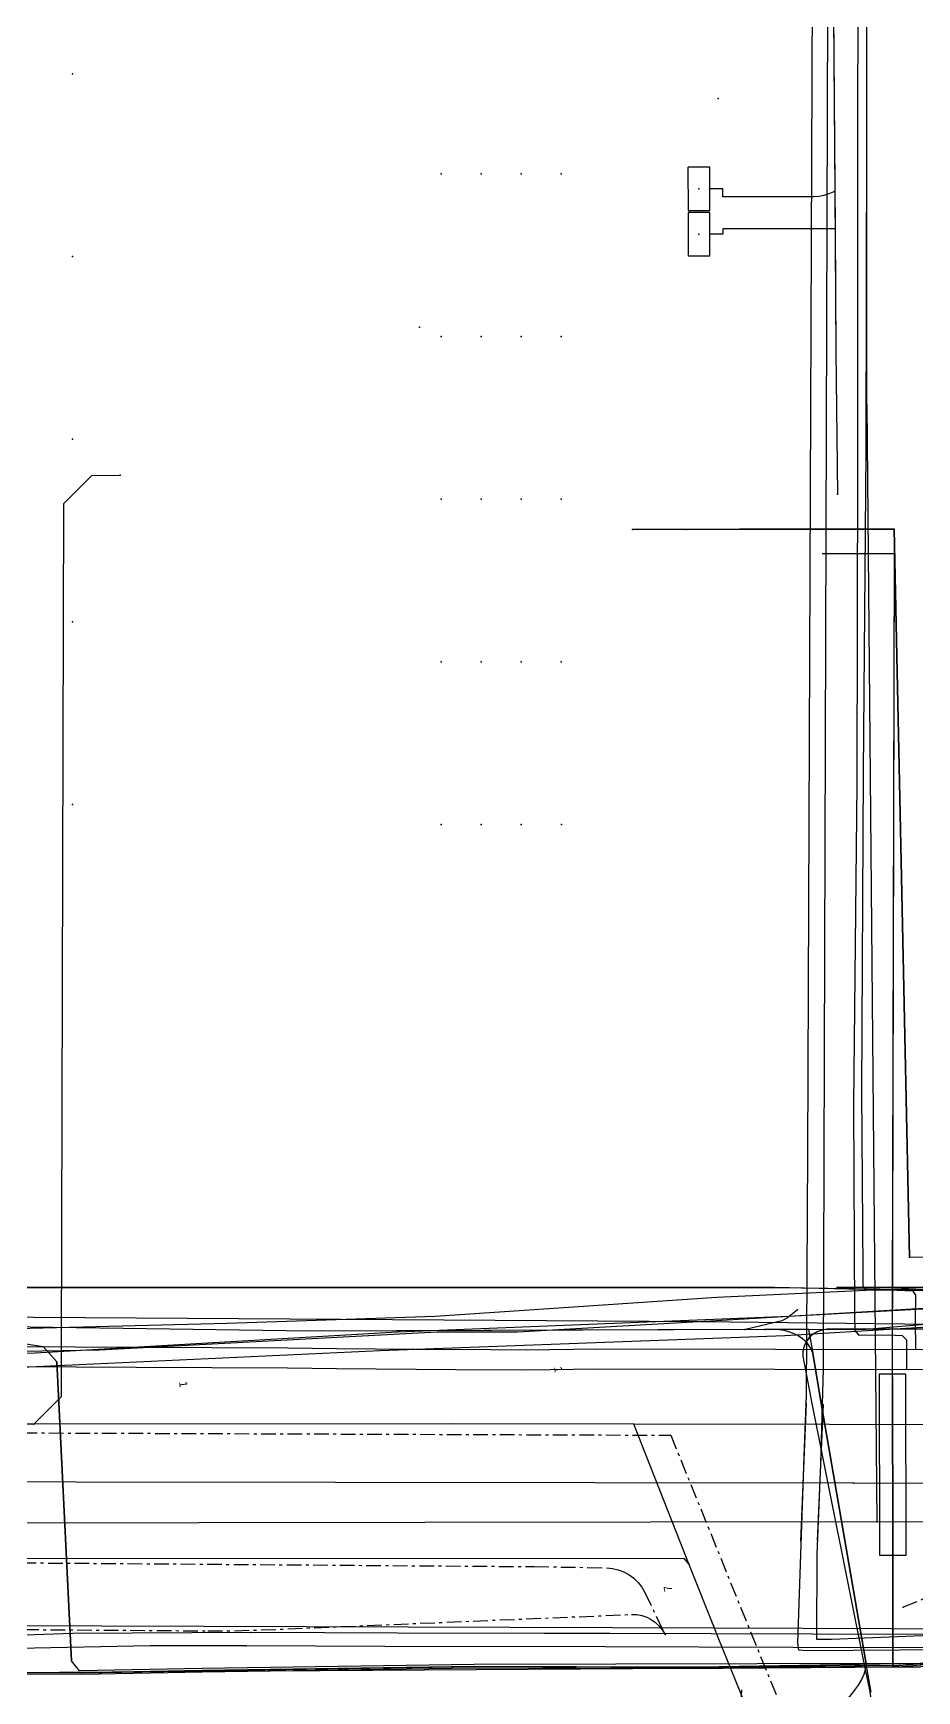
# Model space of a CAD drawing. Header units: metres. Extents: x -529 to 260, y -315 to 217.
# Drawn here: x -202.8 to -169.7, y -9.7 to 52.4 of the extents above; entities that cross this region are included whole.
import ezdxf

# ---------------------------------------------------------------- set-up
doc = ezdxf.new("R2010")
doc.units = ezdxf.units.M
doc.linetypes.add('DISUSED', pattern=[0.9943, 0.55, -0.1666, 0.1111, -0.1666])
for name, color, linetype, true_color in [('GM0772_GWA_Appurtenance', 7, 'Continuous', 0xba38a8), ('GM0772_GWA_Rioolleiding', 7, 'Continuous', 0xba38a8), ('KL1001_WAT_Waterleiding', 7, 'Continuous', 0x0000ff), ('KL1010_DAT_Telecommunicatiekabel', 7, 'Continuous', 0x00ff00), ('KL1011_DAT_Duct', 7, 'Continuous', 0x00ff00), ('KL1011_DAT_ExtraGeometrie', 7, 'Continuous', 0x00ff00), ('KL1011_DAT_Kabelbed', 7, 'Continuous', 0x00ff00), ('KL1011_DAT_Kast', 7, 'Continuous', 0x00ff00), ('KL1011_DAT_Mantelbuis', 7, 'Continuous', 0x00ff00), ('KL1011_DAT_Telecommunicatiekabel', 7, 'Continuous', 0x00ff00), ('KL1031_ELS_Appurtenance', 7, 'Continuous', 0x960000), ('KL1031_ELS_Elektriciteitskabel', 7, 'Continuous', 0x960000), ('KL1031_ELS_ExtraGeometrie', 7, 'Continuous', 0x960000), ('KL1031_ELS_Kast', 7, 'Continuous', 0x960000), ('KL1031_ELS_Mantelbuis', 7, 'Continuous', 0x960000), ('KL1031_EMS_Appurtenance', 7, 'Continuous', 0xc80000), ('KL1031_EMS_Elektriciteitskabel', 7, 'Continuous', 0xc80000), ('KL1031_EMS_Mantelbuis', 7, 'Continuous', 0xc80000), ('KL1049_DAT_Appurtenance', 7, 'Continuous', 0x00ff00), ('KL1049_DAT_Mantelbuis', 7, 'Continuous', 0x00ff00), ('KL1049_DAT_Telecommunicatiekabel', 7, 'Continuous', 0x00ff00), ('KL1051_DAT_Annotatie', 7, 'Continuous', 0xffffff), ('KL1051_DAT_Appurtenance', 7, 'Continuous', 0x00ff00), ('KL1051_DAT_ExtraDetailinfo', 7, 'Continuous', 0x00ff00), ('KL1051_DAT_Kabelbed', 7, 'Continuous', 0x00ff00), ('KL1051_DAT_Mantelbuis', 7, 'Continuous', 0x00ff00), ('KL1233_WRM_Appurtenance', 7, 'Continuous', 0x008080), ('KL1233_WRM_Mantelbuis', 7, 'Continuous', 0x008080), ('KL1233_WRM_ThermischePijpleiding', 7, 'Continuous', 0x008080), ('KL1648_DAT_Telecommunicatiekabel', 7, 'Continuous', 0x00ff00), ('KL1662_EMS_Annotatie', 7, 'Continuous', 0xffffff)]:
    doc.layers.add(name, color=color, linetype=linetype, true_color=true_color)

msp = doc.modelspace()

# ---------------------------------------------------------------- linework, layer by layer
at = {"layer": 'GM0772_GWA_Appurtenance'}
for p in [(-171.575, 38.474), (-172.056, -1.937), (-171.189, -3.382)]:
    msp.add_point(p, dxfattribs=at)
at = {"layer": 'GM0772_GWA_Rioolleiding', "linetype": 'CONTINUOUS'}
for points in [[(-171.575, 38.474), (-171.564, 80.322)], [(-171.575, 38.474), (-171.189, -3.382)], [(-172.056, -1.937), (-125.494, -1.862)], [(-172.056, -1.937), (-220.653, -1.874)], [(-171.189, -3.382), (-222.043, -3.46)], [(-171.189, -3.382), (-100.434, -3.366)]]:
    msp.add_lwpolyline(points, dxfattribs=at)
at = {"layer": 'KL1001_WAT_Waterleiding', "linetype": 'CONTINUOUS'}
msp.add_lwpolyline([(-228.608, 11.557), (-228.148, 11.54), (-227.855, 11.847), (-218.296, 11.159), (-218.211, 4.382), (-177.808, 4.122), (-159.202, 3.913), (-155.109, 3.868), (-153.785, 5.031), (-130.964, 5.064), (-124.148, 5.075), (-123.547, 5.076), (-123.247, 5.076), (-119.923, 5.081), (-119.558, 5.081)], dxfattribs=at)
at = {"layer": 'KL1010_DAT_Telecommunicatiekabel', "linetype": 'CONTINUOUS'}
for points in [[(-214.351, 5.39), (-175.006, 5.391), (-154.314, 5.131), (-154.162, 5.785), (-153.959, 49.766), (-153.908, 49.984), (-153.844, 50.061), (-153.281, 50.114), (-152.747, 51.23), (-147.711, 49.785)], [(-154.481, 4.94), (-175.019, 5.396), (-214.363, 5.405), (-218.036, 5.946), (-227.662, 5.589), (-227.834, 5.567), (-231.251, 4.454), (-231.448, 4.414), (-234.719, 4.418), (-292.729, 4.428), (-295.573, 3.662), (-298.905, 3.597), (-310.142, 3.618), (-310.649, 3.382), (-311.071, 2.948), (-311.374, 2.316)]]:
    msp.add_lwpolyline(points, dxfattribs=at)
at = {"layer": 'KL1011_DAT_Duct', "linetype": 'CONTINUOUS'}
for points in [[(-170.604, 2.055), (-170.539, 32.898), (-173.239, 32.898)], [(-170.604, 2.055), (-170.539, 32.898), (-173.239, 32.898)], [(-170.604, 2.055), (-170.599, -4.531)], [(-170.604, 2.055), (-170.599, -4.531)], [(-170.604, 2.055), (-170.599, -4.531)], [(-170.599, -4.531), (-170.596, -8.835)], [(-170.599, -4.531), (-170.596, -8.835)], [(-170.596, -8.835), (-169.559, -8.816)], [(-170.596, -8.835), (-169.559, -8.816)]]:
    msp.add_lwpolyline(points, dxfattribs=at)
at = {"layer": 'KL1011_DAT_ExtraGeometrie', "linetype": 'CONTINUOUS'}
msp.add_lwpolyline([(-170.105, 2.155), (-171.105, 2.155), (-171.099, -4.632), (-170.099, -4.631), (-170.105, 2.155)], close=True, dxfattribs=at)
at = {"layer": 'KL1011_DAT_Kabelbed', "linetype": 'CONTINUOUS'}
for points in [[(-170.604, 2.055), (-170.539, 32.898), (-173.239, 32.898)], [(-170.604, 2.055), (-170.599, -4.531)], [(-170.599, -4.531), (-170.596, -8.835)], [(-170.596, -8.835), (-213.553, -9.106), (-215.241, -9.032)], [(-170.596, -8.835), (-169.559, -8.816)]]:
    msp.add_lwpolyline(points, dxfattribs=at)
at = {"layer": 'KL1011_DAT_Kast'}
msp.add_point((-188.334, 41.384), dxfattribs=at)
at = {"layer": 'KL1011_DAT_Mantelbuis', "linetype": 'CONTINUOUS'}
msp.add_lwpolyline([(-170.604, 2.055), (-170.599, -4.531)], dxfattribs=at)
at = {"layer": 'KL1011_DAT_Telecommunicatiekabel', "linetype": 'CONTINUOUS'}
msp.add_lwpolyline([(-148.125, -10.245), (-148.78, -8.837), (-149.005, -8.777), (-154.814, -8.904), (-160.475, -8.744), (-161.965, -8.763), (-169.559, -8.816), (-170.596, -8.835), (-170.599, -4.531), (-170.604, 2.055), (-170.605, 2.716), (-170.607, 4.845), (-170.539, 32.898), (-173.239, 32.898)], dxfattribs=at)
msp.add_lwpolyline([(-148.125, -10.245), (-148.78, -8.837), (-149.005, -8.777), (-154.814, -8.904), (-160.475, -8.744), (-161.965, -8.763), (-169.559, -8.816), (-170.596, -8.835), (-170.599, -4.531), (-170.604, 2.055), (-170.605, 2.716), (-170.607, 4.845), (-170.539, 32.898), (-173.239, 32.898)], dxfattribs=at)
at = {"layer": 'KL1031_ELS_Appurtenance'}
for p in [(-201.349, 50.89), (-177.149, 49.959), (-187.528, 47.133), (-186.028, 47.134), (-184.528, 47.134), (-183.028, 47.134), (-177.464, 46.574), (-172.773, 46.481), (-177.461, 44.875), (-172.762, 45.081), (-201.347, 44.042), (-187.527, 41.039), (-186.027, 41.039), (-184.527, 41.039), (-183.027, 41.039), (-201.345, 37.196), (-187.525, 34.943), (-186.025, 34.943), (-184.525, 34.943), (-183.025, 34.945), (-172.674, 35.13), (-172.674, 35.13), (-201.343, 30.349), (-187.523, 28.848), (-186.023, 28.849), (-184.523, 28.849), (-183.023, 28.849), (-201.341, 23.501), (-187.521, 22.753), (-186.021, 22.753), (-184.522, 22.754), (-183.022, 22.754), (-174.165, 4.558), (-176.141, 3.824), (-175.391, 3.827), (-173.762, 3.829), (-171.604, 3.832), (-179.134, -7.612), (-179.134, -7.612)]:
    msp.add_point(p, dxfattribs=at)
at = {"layer": 'KL1031_ELS_Elektriciteitskabel', "linetype": 'CONTINUOUS'}
for points in [[(-193.904, 71.155), (-193.899, 73.55), (-193.857, 73.704), (-193.78, 73.776), (-175.791, 73.535), (-174.261, 73.414), (-173.338, 72.557), (-172.896, 62.951), (-172.762, 45.081)], [(-193.904, 71.155), (-193.899, 73.55), (-193.857, 73.704), (-193.78, 73.776), (-175.791, 73.535), (-174.261, 73.414), (-173.338, 72.557), (-172.896, 62.951), (-172.773, 46.481)], [(-172.773, 46.481), (-172.813, 46.46), (-172.995, 46.382), (-173.182, 46.326), (-173.374, 46.292), (-173.571, 46.28), (-176.964, 46.276), (-176.965, 46.575), (-177.464, 46.574)], [(-172.773, 46.481), (-172.728, 40.472), (-172.674, 35.13)], [(-172.762, 45.081), (-176.963, 45.076), (-176.962, 44.875), (-177.461, 44.875)], [(-172.762, 45.081), (-172.728, 40.472), (-172.674, 35.13)], [(-174.165, 4.558), (-174.54, 4.262), (-174.759, 4.148), (-176.116, 3.824), (-176.141, 3.824)], [(-173.762, 3.829), (-171.604, 3.832), (-162.681, 4.58)], [(-173.762, 3.829), (-173.595, 2.941), (-173.298, 1.122), (-171.597, -8.707), (-171.63, -8.932), (-171.685, -9.111), (-171.772, -9.301), (-171.891, -9.501), (-172.041, -9.709), (-172.221, -9.926), (-172.429, -10.148), (-173.265, -10.946), (-173.747, -11.374), (-174.044, -11.611), (-174.385, -11.782), (-174.755, -11.882), (-175.145, -11.906), (-175.616, -11.906), (-181.197, -11.959), (-188.793, -11.974), (-205.532, -11.914), (-214.681, -11.958)], [(-173.762, 3.829), (-175.391, 3.827), (-192.462, 3.758), (-206.445, 3.958), (-212.704, 4.126)], [(-176.141, 3.824), (-192.462, 3.758), (-206.445, 3.958), (-212.704, 4.126)], [(-171.405, -9.765), (-171.597, -8.707), (-173.298, 1.122), (-173.595, 2.941), (-173.682, 3.139), (-173.811, 3.318), (-173.979, 3.477), (-174.182, 3.61), (-174.413, 3.714), (-174.666, 3.786), (-174.934, 3.824), (-175.391, 3.827)]]:
    msp.add_lwpolyline(points, dxfattribs=at)
at = {"layer": 'KL1031_ELS_Elektriciteitskabel', "linetype": 'DISUSED'}
for points in [[(-224.138, -4.767), (-184.036, -5.064), (-182.036, -5.094), (-181.331, -5.109), (-181.107, -5.129), (-180.889, -5.18), (-180.68, -5.26), (-180.483, -5.368), (-180.303, -5.502), (-180.144, -5.659), (-180.008, -5.837), (-179.896, -6.031), (-179.134, -7.612)], [(-222.47, -7.189), (-222.266, -7.258), (-222.052, -7.282), (-196.272, -7.473), (-195.272, -7.468), (-194.272, -7.439), (-180.39, -6.858), (-180.197, -6.864), (-180.007, -6.898), (-179.823, -6.96), (-179.65, -7.047), (-179.492, -7.157), (-179.35, -7.291), (-179.231, -7.443), (-179.134, -7.612)]]:
    msp.add_lwpolyline(points, dxfattribs=at)
at = {"layer": 'KL1031_ELS_ExtraGeometrie', "linetype": 'CONTINUOUS'}
for points in [[(-177.454, 45.769), (-177.456, 47.378), (-177.465, 47.384), (-178.27, 47.382), (-178.276, 47.373), (-178.272, 45.768), (-178.264, 45.762), (-177.463, 45.764), (-177.455, 45.768), (-177.454, 45.769)], [(-177.452, 44.069), (-177.454, 45.679), (-177.462, 45.684), (-178.267, 45.683), (-178.273, 45.674), (-178.269, 44.069), (-178.261, 44.063), (-177.461, 44.065), (-177.453, 44.069), (-177.452, 44.069)]]:
    msp.add_lwpolyline(points, close=True, dxfattribs=at)
at = {"layer": 'KL1031_ELS_Kast'}
for p in [(-177.865, 46.573), (-177.862, 44.874)]:
    msp.add_point(p, dxfattribs=at)
at = {"layer": 'KL1031_ELS_Mantelbuis', "linetype": 'CONTINUOUS'}
for points in [[(-161.129, 5.396), (-172.712, 5.393)], [(-171.597, -8.707), (-173.298, 1.122)], [(-171.597, -8.707), (-173.298, 1.122)]]:
    msp.add_lwpolyline(points, dxfattribs=at)
at = {"layer": 'KL1031_EMS_Appurtenance'}
msp.add_point((-170.213, -6.588), dxfattribs=at)
at = {"layer": 'KL1031_EMS_Elektriciteitskabel', "linetype": 'DISUSED'}
for points in [[(-231.212, 27.81), (-227.29, 27.843), (-224.092, 27.811), (-224.105, 0.025), (-178.92, -0.139), (-154.45, -60.377), (-145.458, -56.726)], [(-132.667, -2.555), (-159.961, -2.725), (-160.331, -2.745), (-160.698, -2.799), (-161.057, -2.889), (-161.407, -3.012), (-170.213, -6.588)]]:
    msp.add_lwpolyline(points, dxfattribs=at)
at = {"layer": 'KL1031_EMS_Elektriciteitskabel', "linetype": 'CONTINUOUS'}
msp.add_lwpolyline([(-162.627, 3.864), (-164.401, 3.841), (-173.061, 3.83), (-173.249, 3.803), (-173.427, 3.74), (-173.588, 3.644), (-173.728, 3.517), (-173.84, 3.365), (-173.92, 3.194), (-173.965, 3.011), (-173.973, 2.823), (-173.634, 1.055), (-171.676, -8.749), (-171.488, -9.635), (-171.331, -10.525)], dxfattribs=at)
at = {"layer": 'KL1031_EMS_Mantelbuis', "linetype": 'CONTINUOUS'}
msp.add_lwpolyline([(-173.634, 1.055), (-171.676, -8.749)], dxfattribs=at)
msp.add_lwpolyline([(-173.634, 1.055), (-171.676, -8.749)], dxfattribs=at)
msp.add_lwpolyline([(-173.634, 1.055), (-171.676, -8.749)], dxfattribs=at)
at = {"layer": 'KL1049_DAT_Appurtenance'}
for p in [(-180.349, 33.801), (-180.349, 33.801), (-180.349, 33.801), (-180.349, 33.801), (-180.349, 33.801), (-180.349, 33.801), (-180.349, 33.801), (-180.349, 33.801), (-180.349, 33.801), (-180.349, 33.801), (-180.349, 33.801), (-180.349, 33.801), (-180.349, 33.801), (-180.349, 33.801), (-180.349, 33.801), (-178.348, 33.811), (-170.544, 33.82), (-169.972, 6.532)]:
    msp.add_point(p, dxfattribs=at)
at = {"layer": 'KL1049_DAT_Mantelbuis', "linetype": 'CONTINUOUS'}
msp.add_lwpolyline([(-201.939, 2.612), (-201.385, -8.596)], dxfattribs=at)
at = {"layer": 'KL1049_DAT_Telecommunicatiekabel', "linetype": 'CONTINUOUS'}
for points in [[(-178.348, 33.809), (-180.348, 33.801)], [(-178.348, 33.809), (-180.348, 33.801)], [(-178.348, 33.809), (-180.348, 33.801)], [(-178.348, 33.809), (-180.348, 33.801)], [(-178.348, 33.809), (-180.348, 33.801)], [(-178.348, 33.809), (-180.348, 33.801)], [(-178.348, 33.809), (-180.348, 33.801)], [(-178.348, 33.809), (-180.348, 33.801)], [(-178.348, 33.809), (-180.348, 33.801)], [(-178.348, 33.809), (-180.348, 33.801)], [(-178.348, 33.809), (-180.348, 33.801)], [(-178.348, 33.809), (-180.348, 33.801)], [(-178.348, 33.809), (-180.348, 33.801)], [(-178.348, 33.809), (-180.348, 33.801)], [(-178.348, 33.809), (-180.348, 33.801)], [(-178.348, 33.809), (-180.348, 33.801)], [(-178.348, 33.811), (-176.348, 33.82), (-170.544, 33.82), (-169.972, 6.532)], [(-170.544, 33.82), (-176.348, 33.82), (-178.348, 33.809), (-178.348, 33.811)], [(-154.474, 3.646), (-157.588, 3.627), (-157.609, 6.275), (-169.972, 6.532), (-170.544, 33.82)], [(-148.018, -10.235), (-148.638, -8.668), (-148.981, -8.576), (-154.814, -8.704), (-160.473, -8.545), (-169.565, -8.716), (-170.375, -8.697), (-186.294, -8.729), (-196.491, -8.887), (-201.08, -8.969), (-201.385, -8.596), (-201.939, 2.612), (-202.439, 3.176), (-203.095, 3.269)], [(-237.465, -4.174), (-237.474, -7.422), (-237.32, -8.697), (-236.988, -8.968), (-231.03, -8.837), (-215.24, -8.958), (-213.552, -9.03), (-201.001, -9.092), (-196.489, -9.012), (-186.294, -8.854), (-178.63, -8.886), (-170.368, -8.822), (-169.562, -8.742), (-161.966, -8.688), (-160.474, -8.669), (-154.814, -8.829), (-148.996, -8.701), (-148.727, -8.774), (-148.043, -10.243)]]:
    msp.add_lwpolyline(points, dxfattribs=at)
at = {"layer": 'KL1051_DAT_Appurtenance'}
for p in [(-199.564, 35.838), (-202.802, 0.281), (-180.31, 0.277), (-178.237, -4.957)]:
    msp.add_point(p, dxfattribs=at)
at = {"layer": 'KL1051_DAT_ExtraDetailinfo', "linetype": 'CONTINUOUS'}
msp.add_lwpolyline([(-153.043, 4.832), (-153.304, 6.178), (-166.008, 5.546), (-177.194, 5.022), (-187.752, 4.315), (-195.546, 4.045), (-202.936, 3.855), (-213.194, 3.574), (-218.029, 3.71), (-226.463, 3.983), (-236.595, 4.026), (-241.33, 4.079), (-241.463, 2.994), (-233.308, 2.68), (-224.046, 2.293), (-213.325, 2.177), (-204.338, 2.367), (-189.813, 3.035), (-174.646, 3.599), (-159.787, 4.497), (-153.043, 4.832)], dxfattribs=at)
at = {"layer": 'KL1051_DAT_Kabelbed', "linetype": 'CONTINUOUS'}
for points in [[(-202.802, 0.281), (-201.759, 1.307), (-201.754, 3.036), (-201.669, 34.785), (-200.616, 35.834), (-199.564, 35.838)], [(-208.362, 2.919), (-201.754, 3.036), (-200.34, 3.061), (-187.681, 3.74), (-184.66, 3.741), (-177.427, 4.153), (-169.885, 4.597), (-160.714, 5.07), (-153.116, 5.455), (-138.974, 5.755), (-123.28, 5.795), (-108.85, 5.686), (-98.884, 5.687), (-89.39, 5.737), (-83.073, 5.8), (-79.827, 5.732), (-70.95, 5.381), (-69.387, 5.037), (-67.388, 4.595), (-62.969, 4.636), (-53.604, 4.736)], [(-241.232, 3.517), (-231.242, 3.17), (-218.39, 2.924), (-210.847, 2.817), (-202.748, 2.951), (-189.167, 3.74), (-174.497, 4.325), (-161.002, 5.054), (-153.632, 5.439)], [(-202.802, 0.281), (-222.604, 0.273)], [(-180.31, 0.277), (-187.094, 0.289), (-202.802, 0.281)], [(-178.237, -4.957), (-180.31, 0.277)], [(-121.626, 0.18), (-180.31, 0.277)], [(-178.238, -4.956), (-178.423, -4.764), (-203.398, -4.767), (-235.43, -4.765)], [(-160.938, -47.51), (-171.845, -20.716), (-172.926, -18.093), (-177.141, -7.725), (-177.28, -7.375), (-178.237, -4.957)], [(-62.118, -10.936), (-65.279, -8.318), (-65.487, -8.16), (-65.708, -8.021), (-65.941, -7.901), (-66.182, -7.802), (-66.432, -7.724), (-66.687, -7.667), (-66.946, -7.633), (-67.207, -7.621), (-69.417, -7.616), (-77.752, -7.597), (-96.756, -7.559), (-103.111, -7.547), (-127.767, -7.497), (-160.711, -7.431), (-177.28, -7.375), (-234.701, -7.181), (-286.886, -7.366), (-302.523, -7.374), (-307.018, -7.376)]]:
    msp.add_lwpolyline(points, dxfattribs=at)
at = {"layer": 'KL1051_DAT_Mantelbuis', "linetype": 'CONTINUOUS'}
msp.add_lwpolyline([(-241.232, 3.517), (-231.242, 3.17), (-218.39, 2.924), (-210.847, 2.817), (-202.748, 2.951), (-189.167, 3.74), (-174.497, 4.325), (-161.002, 5.054), (-153.632, 5.439)], dxfattribs=at)
at = {"layer": 'KL1233_WRM_Appurtenance'}
for p in [(-194.851, -8.039), (-194.644, -7.539)]:
    msp.add_point(p, dxfattribs=at)
at = {"layer": 'KL1233_WRM_Mantelbuis', "linetype": 'CONTINUOUS'}
for points in [[(-173.839, 1.057), (-174.054, -4.117)], [(-173.422, -4.096), (-173.198, 1.029)]]:
    msp.add_lwpolyline(points, dxfattribs=at)
at = {"layer": 'KL1233_WRM_ThermischePijpleiding', "linetype": 'CONTINUOUS'}
for points in [[(-156.444, -7.673), (-156.366, -6.768), (-156.287, -6.262), (-156.351, -5.932), (-157.87, -5.866), (-158.039, -6.002), (-159.307, -7.275), (-159.439, -7.377), (-159.524, -7.444), (-160.489, -7.449), (-162.733, -7.423), (-165.69, -7.512), (-169.187, -7.649), (-172.892, -7.794), (-173.447, -7.795), (-173.434, -4.599), (-173.293, -1.206), (-173.189, 2.338), (-172.966, 72.889), (-185.78, 72.679), (-185.773, 71.256)], [(-156.438, -8.179), (-156.372, -8.944), (-156.371, -9.67), (-156.655, -9.705), (-158.295, -9.628), (-159.602, -8.308), (-159.773, -8.161), (-159.988, -8.124), (-173.81, -8.225), (-174.125, -8.192), (-174.155, -7.915), (-173.921, -0.938), (-173.837, 1.378), (-173.779, 10.433), (-173.536, 72.459), (-184.998, 72.285), (-185.052, 71.281)], [(-171.897, 60.295), (-171.917, 48.241), (-171.924, 36.309), (-171.947, 24.268), (-172.074, 12.247), (-172.03, 4.369), (-172.024, 3.786), (-171.867, 3.615), (-170.766, 3.622), (-170.251, 3.598), (-170.082, 3.43), (-170.089, 2.619), (-170.089, 2.33)], [(-169.733, 3.08), (-169.747, 4.176), (-169.728, 5.113), (-169.838, 5.259), (-170.45, 5.286), (-171.54, 5.291), (-171.707, 5.452), (-171.705, 6.028), (-171.753, 12.729), (-171.693, 24.698), (-171.591, 36.74), (-171.571, 48.714), (-171.552, 60.72)], [(-205.776, 2.452), (-198.966, 2.413), (-193.284, 2.38), (-191.455, 2.356), (-186.971, 2.329), (-184.33, 2.314), (-181.683, 2.344), (-175.014, 2.336), (-165.908, 2.324), (-163.012, 2.291), (-158.548, 2.242), (-151.038, 2.325), (-148.533, 2.353), (-138.932, 2.505), (-138.92, 2.506), (-127.696, 2.684), (-127.065, 2.696), (-127.062, 2.696), (-121.398, 2.81), (-119.228, 2.844), (-110.364, 3.136)], [(-205.774, 3.203), (-198.995, 3.163), (-198.991, 3.163), (-193.277, 3.13), (-191.448, 3.106), (-187.021, 3.079), (-187.006, 3.08), (-184.332, 3.064), (-181.687, 3.094), (-174.996, 3.086), (-174.995, 3.086), (-165.903, 3.075)], [(-194.644, -7.539), (-201.328, -7.577), (-203.503, -7.641), (-293.19, -7.632), (-294.69, -6.131), (-307.738, -6.132)], [(-194.851, -8.039), (-198.431, -8.031), (-203.396, -8.129), (-293.398, -8.131), (-294.897, -6.631), (-308.238, -6.632)], [(-158.552, -8.132), (-159.61, -8.128), (-174.329, -8.092), (-181.391, -8.074), (-189.64, -8.053), (-194.851, -8.039)], [(-158.488, -7.628), (-159.365, -7.59), (-166.847, -7.558), (-167.689, -7.59), (-168.154, -7.607), (-173.612, -7.593), (-181.2, -7.574), (-183.66, -7.568), (-189.149, -7.554), (-194.644, -7.539)]]:
    msp.add_lwpolyline(points, dxfattribs=at)
at = {"layer": 'KL1648_DAT_Telecommunicatiekabel', "linetype": 'CONTINUOUS'}
for points in [[(-238.318, 10.725), (-235.928, 5.019), (-235.932, 0.438), (-235.936, -4.129), (-236.675, -4.127), (-237.414, -4.126), (-237.425, -7.415), (-237.271, -8.672), (-236.971, -8.921), (-231.031, -8.789), (-215.239, -8.912), (-213.542, -8.98), (-201.001, -9.045), (-196.484, -8.969), (-186.286, -8.807), (-178.627, -8.841), (-170.366, -8.776), (-169.557, -8.693), (-161.956, -8.64), (-160.465, -8.628), (-154.804, -8.785), (-148.985, -8.658), (-148.687, -8.736), (-147.985, -10.24)], [(-147.993, -10.23), (-148.692, -8.731), (-148.99, -8.651), (-154.815, -8.779), (-160.474, -8.619), (-161.966, -8.639), (-169.566, -8.692), (-170.371, -8.773), (-178.631, -8.837), (-186.294, -8.805), (-196.489, -8.962), (-201.001, -9.042), (-213.549, -8.98), (-215.237, -8.908), (-231.03, -8.788), (-236.97, -8.918), (-237.273, -8.671), (-237.424, -7.416), (-237.415, -4.124)], [(-147.985, -10.24), (-148.687, -8.736), (-148.985, -8.658), (-154.804, -8.785), (-161.956, -8.64), (-169.557, -8.693), (-178.627, -8.841), (-186.286, -8.807), (-201.001, -9.045), (-213.542, -8.98), (-231.031, -8.789), (-236.971, -8.921), (-237.271, -8.672), (-237.425, -7.415), (-237.42, -6.704), (-270.867, -6.904), (-304.307, -7.096), (-365.439, -7.359), (-409.213, -7.661)], [(-146.688, -37.17), (-146.604, -36.77), (-146.591, -35.891), (-146.064, -34.077), (-147.984, -10.236), (-148.682, -8.737), (-148.98, -8.656), (-154.805, -8.783), (-161.957, -8.643), (-169.557, -8.696), (-178.623, -8.84), (-186.289, -8.808), (-200.997, -9.045), (-213.546, -8.981), (-231.029, -8.788), (-236.969, -8.918), (-237.272, -8.672), (-237.424, -7.416), (-237.422, -6.707)]]:
    msp.add_lwpolyline(points, dxfattribs=at)
at = {"layer": 'KL1662_EMS_Annotatie', "linetype": 'CONTINUOUS'}
msp.add_lwpolyline([(-176.379, -11.683), (-176.262, -9.686)], dxfattribs=at)

# ---------------------------------------------------------------- texts
at = {"layer": 'KL1051_DAT_Annotatie', "char_height": 0.3, "attachment_point": 7}
for s, insert, rotation in [('1', (-183.294, 2.417), 277.463), ('1', (-197.35, 1.863), 277.363), ('7', (-178.857, -5.969), 100.963)]:
    msp.add_mtext(s, dxfattribs=dict(at, insert=insert, rotation=rotation))

doc.saveas('drawing.dxf')
